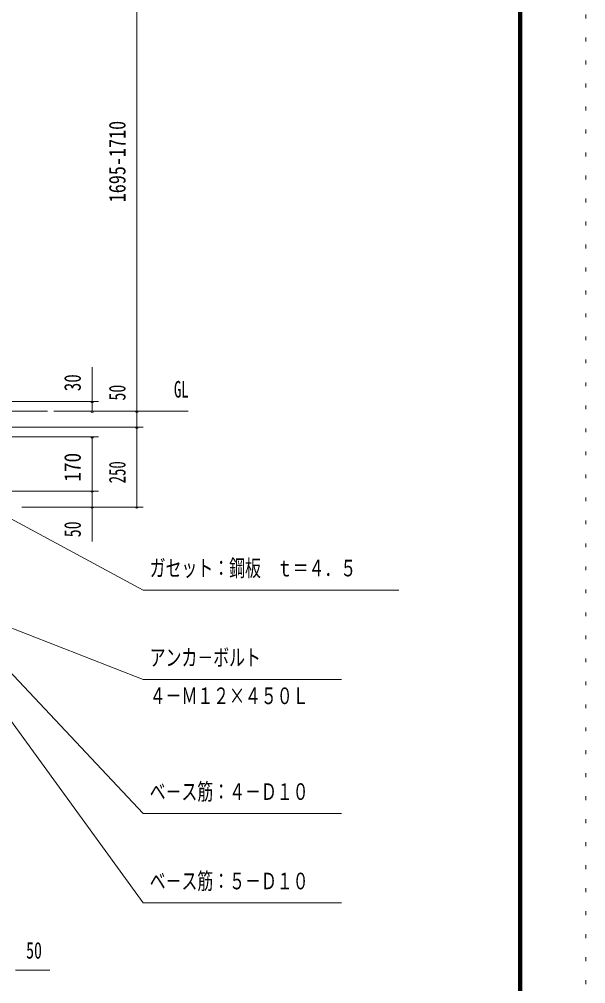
# Model space of a CAD drawing. Units: millimetres, scale not verified, with parts at other scales. Extents: x -25340 to 25345, y -10500 to 10500.
# Drawn here: x 20913 to 25345, y -3387 to 4163 of the extents above; entities that cross this region are included whole.
import ezdxf
from ezdxf.enums import TextEntityAlignment as Align

# ---------------------------------------------------------------- set-up
doc = ezdxf.new("R2010")
doc.units = ezdxf.units.MM
doc.header["$LTSCALE"] = 60
doc.linetypes.add('USER4', pattern=[3, 0.5, -2.5])
for name, color, linetype, lineweight in [('0-0_0', 3, 'Continuous', 18), ('0-6_2-02BOLD', 7, 'Continuous', 18), ('0-A_2-52DIM', 3, 'Continuous', 18), ('0-C_F-F', 5, 'Continuous', 18), ('0-D_F-E_J_ADD', 5, 'USER4', 18)]:
    doc.layers.add(name, color=color, linetype=linetype, lineweight=lineweight)
doc.styles.add('ＭＳ ゴシック', font='')
doc.styles.get('ＭＳ ゴシック').set_extended_font_data('MS Gothic')

# ---------------------------------------------------------------- blocks, each defined once
blk = doc.blocks.new('10_10')
at = {"layer": '0-0_0'}
blk.add_line((-1012.5, -25), (987.5, -25), dxfattribs=at)
at = {"layer": '0-0_0', "color": 7, "style": 'ＭＳ ゴシック', "width": 0.7}
blk.add_text('ガセット：鋼板\u3000ｔ＝４．５', height=130.2, dxfattribs=at).set_placement((-962.5, 42.77), align=Align.BOTTOM_LEFT)
blk = doc.blocks.new('11_11')
at = {"layer": '0-0_0'}
blk.add_line((833.33, 66.67), (-716.66, 66.67), dxfattribs=at)
at = {"layer": '0-0_0', "color": 7, "style": 'ＭＳ ゴシック', "width": 0.7}
for s, p in [('アンカ－ボルト', (-666.67, 134.43)), ('４－Ｍ１２×４５０Ｌ', (-666.67, -165.57))]:
    blk.add_text(s, height=130.2, dxfattribs=at).set_placement(p, align=Align.BOTTOM_LEFT)
blk = doc.blocks.new('12_12')
at = {"layer": '0-0_0'}
blk.add_line((-787.5, -25), (762.5, -25), dxfattribs=at)
at = {"layer": '0-0_0', "color": 7, "style": 'ＭＳ ゴシック', "width": 0.7}
blk.add_text('ベ－ス筋：４－Ｄ１０', height=130.2, dxfattribs=at).set_placement((-737.5, 42.77), align=Align.BOTTOM_LEFT)
blk = doc.blocks.new('13_13')
at = {"layer": '0-0_0'}
blk.add_line((-787.5, -25), (762.5, -25), dxfattribs=at)
at = {"layer": '0-0_0', "color": 7, "style": 'ＭＳ ゴシック', "width": 0.7}
blk.add_text('ベ－ス筋：５－Ｄ１０', height=130.2, dxfattribs=at).set_placement((-737.5, 42.77), align=Align.BOTTOM_LEFT)

msp = doc.modelspace()

# ---------------------------------------------------------------- linework, layer by layer
at = {"layer": '0-6_2-02BOLD'}
msp.add_line((21133.12, 1094.93), (20758.12, 1094.93), dxfattribs=at)
at = {"layer": '0-A_2-52DIM'}
for p, q in [((21833.12, 1094.93), (21833.12, 5339.93)), ((21483.12, 1169.93), (21483.12, 1439.93)), ((21533.12, 1169.93), (20808.12, 1169.93)), ((21493.12, 1169.93), (21473.12, 1169.93)), ((21483.12, 1094.93), (21483.12, 1169.93)), ((22233.13, 1094.93), (21183.12, 1094.93)), ((21493.12, 1094.93), (21473.12, 1094.93)), ((21843.12, 1094.93), (21823.12, 1094.93)), ((21833.12, 969.93), (21833.12, 1094.93)), ((21883.12, 969.93), (20633.13, 969.93)), ((21843.12, 969.93), (21823.12, 969.93)), ((21833.12, 344.93), (21833.12, 969.93)), ((21533.12, 894.93), (20228.12, 894.93)), ((21493.12, 894.93), (21473.12, 894.93)), ((21483.12, 469.93), (21483.12, 894.93)), ((21533.12, 469.93), (20228.12, 469.93)), ((21493.12, 469.93), (21473.12, 469.93)), ((21483.12, 344.93), (21483.12, 469.93)), ((20521.17, 428.62), (21883.13, -305.07)), ((21883.12, 344.93), (20933.12, 344.93)), ((21493.12, 344.93), (21473.12, 344.93)), ((21483.12, 344.93), (21483.12, 74.93)), ((21843.12, 344.93), (21823.12, 344.93)), ((20465.82, -451.73), (21883.13, -1005.07)), ((20434.25, -761.97), (21883.13, -2755.07)), ((20690.4, -786.39), (21883.13, -2055.07)), ((20883.12, -3280.07), (21153.12, -3280.07))]:
    msp.add_line(p, q, dxfattribs=at)
for centre in [(21483.12, 1169.93), (21483.12, 1094.93), (21833.12, 1094.93), (21833.12, 969.93), (21483.12, 894.93), (21483.12, 469.93), (21483.12, 344.93), (21833.12, 344.93)]:
    msp.add_arc(centre, 10, 180, 0, dxfattribs=at)
at = {"layer": '0-C_F-F'}
for p, q in [((24822.04, -9977.5), (24822.04, 10077.5)), ((24824.53, -9980), (24824.53, 10080)), ((24827.04, -9982.5), (24827.04, 10082.5)), ((24832.04, -9987.5), (24832.04, 10087.5)), ((24837.03, -9992.5), (24837.03, 10092.5)), ((24842.03, -9997.5), (24842.03, 10097.5)), ((24844.54, -10000), (24844.54, 10100))]:
    msp.add_line(p, q, dxfattribs=at)
for points in [[(-3850.46, 10095), (-3850.46, -9995), (24839.53, -9995), (24839.53, 10095)], [(-3845.46, 10090), (-3845.46, -9990), (24834.54, -9990), (24834.54, 10090)], [(-3840.46, 10085), (-3840.46, -9985), (24829.53, -9985), (24829.53, 10085)], [(-3830.46, 10075), (-3830.46, -9975), (24819.53, -9975), (24819.53, 10075)]]:
    msp.add_lwpolyline(points, dxfattribs=at)
at = {"layer": '0-D_F-E_J_ADD'}
msp.add_line((25344.54, 10500), (25344.54, -10500), dxfattribs=at)

# ---------------------------------------------------------------- block references
at = {"layer": '0-A_2-52DIM'}
for name, p in [('10_10', (22895.62, -280.07)), ('11_11', (22599.79, -1071.74)), ('12_12', (22670.62, -2030.07)), ('13_13', (22670.62, -2730.07))]:
    msp.add_blockref(name, p, dxfattribs=at)

# ---------------------------------------------------------------- texts
at = {"layer": '0-A_2-52DIM', "color": 7, "style": 'ＭＳ ゴシック'}
for s, width, p in [('1695-1710', 0.8, (21783.12, 2730.66)), ('30', 0.75, (21433.12, 1251.62)), ('50', 0.7, (21783.12, 1178.21)), ('170', 0.85, (21433.12, 542.94)), ('250', 0.65, (21783.12, 530.6)), ('50', 0.7, (21433.12, 108.21))]:
    msp.add_text(s, height=130.2, rotation=90, dxfattribs=dict(at, width=width)).set_placement(p, align=Align.BOTTOM_LEFT)
for s, width, p in [('GL', 0.65, (22123.12, 1162.7)), ('50', 0.7, (20966.41, -3230.07))]:
    msp.add_text(s, height=130.2, dxfattribs=dict(at, width=width)).set_placement(p, align=Align.BOTTOM_LEFT)

doc.saveas('drawing.dxf')
